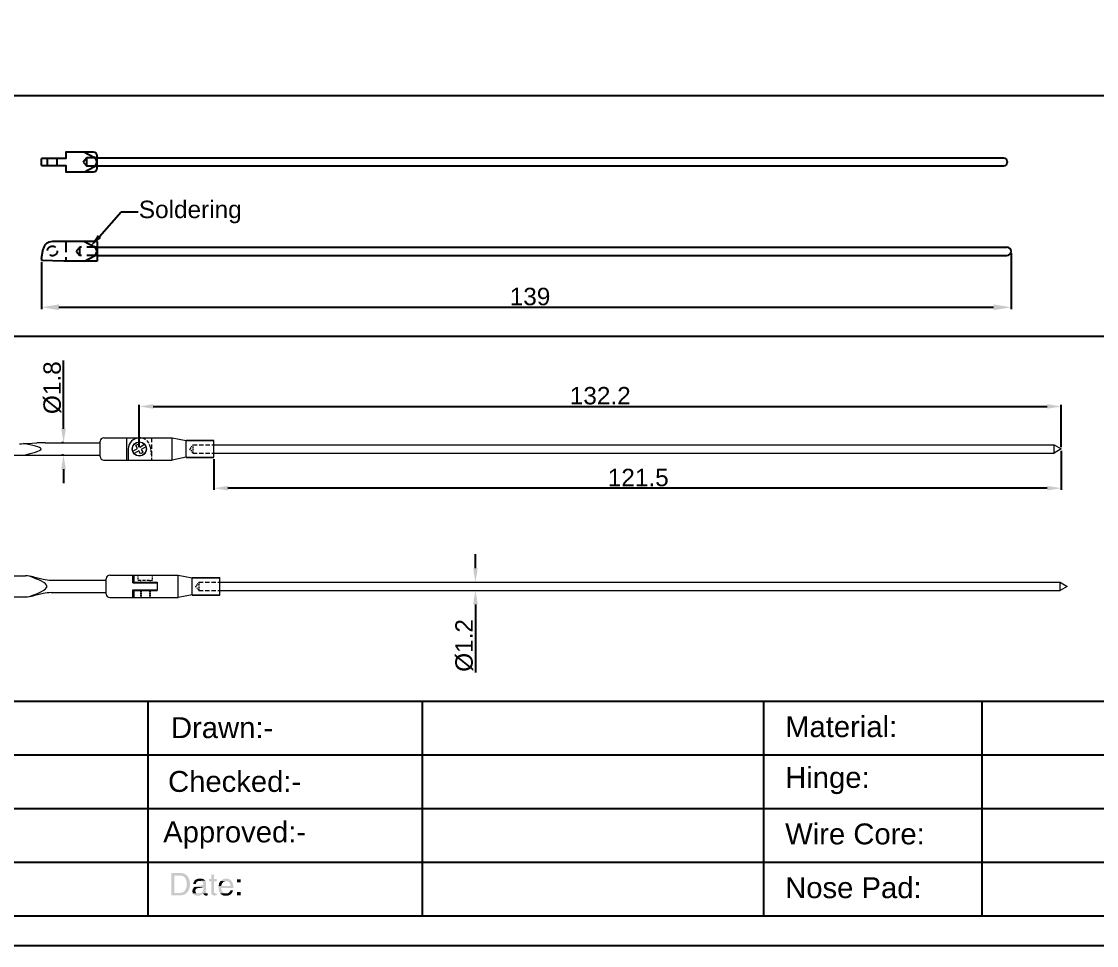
# Model space of a CAD drawing. Header units: millimetres. Extents: x 7018 to 13530, y 4187 to 5692.
# Drawn here: x 7100.1 to 7254.3, y 4951.9 to 5084.5 of the extents above; entities that cross this region are included whole.
import ezdxf
from ezdxf import colors
from ezdxf.entities.mleader import LeaderData, LeaderLine
from ezdxf.math import Vec2, Vec3

# ---------------------------------------------------------------- set-up
doc = ezdxf.new("R2010")
doc.units = ezdxf.units.MM
doc.linetypes.add('HIDDEN', pattern=[9.525, 6.35, -3.175])
doc.linetypes.add('HIDDEN2', pattern=[0.1875, 0.125, -0.0625])
doc.layers.add('Dimension', color=3, linetype='Continuous')
doc.layers.add('Hidden Line', color=1, linetype='HIDDEN2')
doc.styles.get("Standard").update_dxf_attribs({"font": 'arial.ttf'})
doc.dimstyles.new('Standard$0', dxfattribs={"dimtxt": 2.3, "dimasz": 2, "dimexe": 1, "dimexo": 1, "dimgap": 1, "dimtad": 1, "dimdec": 1, "dimzin": 0, "dimdsep": 46, "dimtxsty": 'Standard', "dimcen": 0, "dimclrd": 4, "dimclre": 4, "dimclrt": 4, "dimadec": 1, "dimazin": 0, "dimtfac": 1, "dimtdec": 1, "dimtofl": 0, "dimtmove": 0, "dimatfit": 0, "dimfxl": 1, "dimtfillclr": 256, "dimtolj": 1, "dimtzin": 0, "dimlwd": -1, "dimlwe": -1, "dimarcsym": 1})

# ---------------------------------------------------------------- blocks, each defined once
blk = doc.blocks.new('*D2048')
at = {"layer": 'Defpoints', "color": 0, "transparency": 16777216}
for p in [(7242, 5051.48), (7102.96, 5050.17), (7242, 5043.45)]:
    blk.add_point(p, dxfattribs=at)
at = {"layer": 'Dimension', "color": 3, "transparency": 16777216}
for p, q in [((7242, 5051.23), (7242, 5043.2)), ((7102.96, 5049.92), (7102.96, 5043.2)), ((7105.46, 5043.45), (7239.5, 5043.45))]:
    blk.add_line(p, q, dxfattribs=at)
for points in [[(7105.46, 5043.87), (7105.46, 5043.04), (7102.96, 5043.45)], [(7239.5, 5043.87), (7239.5, 5043.04), (7242, 5043.45)]]:
    blk.add_solid(points, dxfattribs=at)
at = {"layer": 'Dimension', "transparency": 16777216, "insert": (7173.02, 5044.98), "char_height": 2.5, "attachment_point": 5}
blk.add_mtext('\\A1;139', dxfattribs=at)
blk = doc.blocks.new('*D3070')
at = {"layer": 'Defpoints', "color": 0, "transparency": 16777216}
for p in [(7249.19, 5029.22), (7116.99, 5023.12), (7249.19, 5023.12)]:
    blk.add_point(p, dxfattribs=at)
at = {"layer": 'Dimension', "color": 3, "transparency": 16777216}
for p, q in [((7116.99, 5023.37), (7116.99, 5029.47)), ((7118.99, 5029.22), (7247.19, 5029.22)), ((7249.19, 5023.37), (7249.19, 5029.47))]:
    blk.add_line(p, q, dxfattribs=at)
for points in [[(7118.99, 5029.55), (7118.99, 5028.89), (7116.99, 5029.22)], [(7247.19, 5029.55), (7247.19, 5028.89), (7249.19, 5029.22)]]:
    blk.add_solid(points, dxfattribs=at)
at = {"layer": 'Dimension', "transparency": 16777216, "insert": (7183.09, 5030.75), "char_height": 2.5, "attachment_point": 5}
blk.add_mtext('\\A1;132.2', dxfattribs=at)
blk = doc.blocks.new('*D3071')
at = {"layer": 'Defpoints', "color": 0, "transparency": 16777216}
for p in [(7249.19, 5023.12), (7127.69, 5021.92), (7127.69, 5017.49)]:
    blk.add_point(p, dxfattribs=at)
at = {"layer": 'Dimension', "color": 3, "transparency": 16777216}
for p, q in [((7249.19, 5022.87), (7249.19, 5017.24)), ((7127.69, 5021.67), (7127.69, 5017.24)), ((7247.19, 5017.49), (7129.69, 5017.49))]:
    blk.add_line(p, q, dxfattribs=at)
for points in [[(7129.69, 5017.82), (7129.69, 5017.16), (7127.69, 5017.49)], [(7247.19, 5017.82), (7247.19, 5017.16), (7249.19, 5017.49)]]:
    blk.add_solid(points, dxfattribs=at)
at = {"layer": 'Dimension', "transparency": 16777216, "insert": (7188.54, 5019.01), "char_height": 2.5, "attachment_point": 5}
blk.add_mtext('\\A1;121.5', dxfattribs=at)
blk = doc.blocks.new('*D3074')
at = {"layer": 'Defpoints', "color": 0, "transparency": 16777216}
for p in [(7106.12, 5024.02), (7106.36, 5024.02), (7106.36, 5022.22)]:
    blk.add_point(p, dxfattribs=at)
at = {"layer": 'Dimension', "color": 3, "transparency": 16777216}
for p, q in [((7106.12, 5026.02), (7106.12, 5035.8)), ((7106.11, 5024.02), (7105.87, 5024.02)), ((7106.11, 5022.22), (7105.87, 5022.22)), ((7106.12, 5020.22), (7106.12, 5018.22))]:
    blk.add_line(p, q, dxfattribs=at)
for points in [[(7105.79, 5026.02), (7106.46, 5026.02), (7106.12, 5024.02)], [(7105.79, 5020.22), (7106.46, 5020.22), (7106.12, 5022.22)]]:
    blk.add_solid(points, dxfattribs=at)
at = {"layer": 'Dimension', "transparency": 16777216, "insert": (7104.53, 5031.91), "char_height": 2.5, "attachment_point": 5, "rotation": 90}
blk.add_mtext('\\A1;%%C1.8', dxfattribs=at)
blk = doc.blocks.new('*D3075')
at = {"layer": 'Defpoints', "color": 0, "transparency": 16777216}
for p in [(7165.19, 5004.01), (7165.19, 5002.81), (7165.19, 5002.81)]:
    blk.add_point(p, dxfattribs=at)
at = {"layer": 'Dimension', "color": 3, "transparency": 16777216}
for p, q in [((7165.19, 5006.01), (7165.19, 5008.01)), ((7165.19, 5000.81), (7165.19, 4991.06))]:
    blk.add_line(p, q, dxfattribs=at)
for points in [[(7164.86, 5006.01), (7165.53, 5006.01), (7165.19, 5004.01)], [(7164.86, 5000.81), (7165.53, 5000.81), (7165.19, 5002.81)]]:
    blk.add_solid(points, dxfattribs=at)
at = {"layer": 'Dimension', "transparency": 16777216, "insert": (7163.6, 4994.93), "char_height": 2.5, "attachment_point": 5, "rotation": 90}
blk.add_mtext('\\A1;%%c1.2', dxfattribs=at)

msp = doc.modelspace()

# ---------------------------------------------------------------- hatches: boundary and pattern name
at = {"transparency": 33554559}
for points in [[(7122.889, 4962.27), (7121.58, 4962.27), (7121.58, 4959.065), (7123.069, 4959.065), (7123.16, 4959.111), (7123.25, 4959.111), (7123.34, 4959.156), (7123.385, 4959.156), (7123.475, 4959.201), (7123.566, 4959.246), (7123.611, 4959.291), (7123.701, 4959.336), (7123.746, 4959.381), (7123.791, 4959.427), (7122.031, 4959.427), (7122.031, 4961.909), (7122.844, 4961.909), (7123.791, 4961.954), (7123.701, 4961.999), (7123.656, 4962.044), (7123.566, 4962.089), (7123.521, 4962.134), (7123.43, 4962.18), (7123.34, 4962.225), (7123.16, 4962.225), (7123.114, 4962.27), (7123.024, 4962.27)], [(7123.791, 4961.954), (7122.844, 4961.909), (7122.979, 4961.909), (7123.069, 4961.864), (7123.16, 4961.864), (7123.205, 4961.819), (7123.295, 4961.819), (7123.385, 4961.773), (7123.43, 4961.683), (7123.475, 4961.638), (7123.566, 4961.593), (7123.611, 4961.503), (7123.611, 4961.457), (7123.656, 4961.367), (7123.701, 4961.322), (7123.701, 4961.232), (7123.746, 4961.142), (7123.746, 4961.051), (7123.791, 4960.961), (7123.791, 4960.374), (7123.746, 4960.284), (7123.746, 4960.194), (7123.701, 4960.103), (7123.701, 4960.013), (7123.656, 4959.968), (7123.611, 4959.878), (7123.566, 4959.833), (7123.521, 4959.742), (7123.521, 4959.742), (7123.475, 4959.652), (7123.385, 4959.607), (7123.34, 4959.562), (7123.25, 4959.517), (7123.16, 4959.517), (7123.114, 4959.472), (7123.024, 4959.472), (7122.934, 4959.427), (7122.031, 4959.427), (7123.791, 4959.427), (7123.882, 4959.517), (7123.882, 4959.517), (7123.927, 4959.607), (7123.972, 4959.652), (7124.017, 4959.697), (7124.062, 4959.788), (7124.107, 4959.878), (7124.107, 4959.923), (7124.152, 4960.013), (7124.152, 4960.103), (7124.198, 4960.194), (7124.198, 4960.284), (7124.243, 4960.374), (7124.243, 4960.916), (7124.198, 4961.006), (7124.198, 4961.187), (7124.152, 4961.277), (7124.152, 4961.322), (7124.107, 4961.412), (7124.107, 4961.503), (7124.062, 4961.548), (7124.017, 4961.638), (7123.972, 4961.728), (7123.927, 4961.773), (7123.882, 4961.819), (7123.837, 4961.909)], [(7126.454, 4961.187), (7125.642, 4961.142), (7125.822, 4961.142), (7125.867, 4961.096), (7125.958, 4961.096), (7126.003, 4961.051), (7126.093, 4961.006), (7126.138, 4960.916), (7126.138, 4960.826), (7126.183, 4960.735), (7126.183, 4960.735), (7126.138, 4960.645), (7126.138, 4960.6), (7126.093, 4960.555), (7126.003, 4960.51), (7125.958, 4960.51), (7125.867, 4960.465), (7125.371, 4960.419), (7125.236, 4960.419), (7125.145, 4960.374), (7125.055, 4960.329), (7125.01, 4960.329), (7124.92, 4960.284), (7126.183, 4960.239), (7126.183, 4959.923), (7126.138, 4959.833), (7126.138, 4959.697), (7126.093, 4959.652), (7126.003, 4959.562), (7125.958, 4959.517), (7125.913, 4959.472), (7125.867, 4959.427), (7125.777, 4959.381), (7125.687, 4959.381), (7125.597, 4959.336), (7124.694, 4959.336), (7124.739, 4959.246), (7124.829, 4959.201), (7124.875, 4959.156), (7124.92, 4959.111), (7125.01, 4959.065), (7125.055, 4959.065), (7125.145, 4959.02), (7125.642, 4959.02), (7125.687, 4959.065), (7125.777, 4959.111), (7125.867, 4959.111), (7125.913, 4959.156), (7126.003, 4959.201), (7126.093, 4959.291), (7126.093, 4959.291), (7126.183, 4959.381), (7126.59, 4959.381), (7126.544, 4959.472), (7126.544, 4960.916), (7126.499, 4961.006), (7126.499, 4961.096)], [(7125.687, 4961.457), (7125.371, 4961.457), (7125.281, 4961.412), (7125.19, 4961.367), (7125.145, 4961.367), (7125.055, 4961.322), (7125.01, 4961.277), (7124.965, 4961.232), (7124.92, 4961.187), (7124.875, 4961.142), (7124.829, 4961.051), (7124.784, 4960.961), (7124.739, 4960.871), (7124.739, 4960.69), (7125.1, 4960.69), (7125.1, 4960.826), (7125.145, 4960.916), (7125.19, 4960.961), (7125.236, 4961.051), (7125.281, 4961.051), (7125.371, 4961.096), (7125.461, 4961.142), (7125.642, 4961.142), (7126.454, 4961.187), (7126.409, 4961.232), (7126.319, 4961.277), (7126.274, 4961.322), (7126.229, 4961.367), (7126.138, 4961.412), (7126.048, 4961.412), (7126.003, 4961.457), (7125.777, 4961.457)], [(7127.718, 4962.044), (7127.312, 4962.044), (7127.312, 4961.412), (7126.996, 4961.412), (7126.996, 4961.096), (7127.312, 4961.096), (7127.312, 4959.381), (7127.357, 4959.291), (7127.402, 4959.201), (7127.402, 4959.156), (7127.447, 4959.111), (7127.492, 4959.111), (7127.582, 4959.065), (7127.673, 4959.065), (7127.763, 4959.02), (7127.808, 4959.02), (7127.853, 4959.065), (7128.079, 4959.065), (7128.079, 4959.381), (7127.853, 4959.381), (7127.763, 4959.427), (7127.718, 4959.472), (7127.718, 4961.096), (7128.079, 4961.096), (7128.079, 4961.412), (7127.718, 4961.412)], [(7129.433, 4961.457), (7129.207, 4961.457), (7129.117, 4961.412), (7129.072, 4961.412), (7128.982, 4961.367), (7128.891, 4961.322), (7128.846, 4961.277), (7128.756, 4961.232), (7128.711, 4961.187), (7128.666, 4961.142), (7129.433, 4961.096), (7129.613, 4961.096), (7129.704, 4961.051), (7129.794, 4961.006), (7129.839, 4960.961), (7129.884, 4960.916), (7129.884, 4960.916), (7129.929, 4960.826), (7129.974, 4960.78), (7130.02, 4960.69), (7130.02, 4960.6), (7130.065, 4960.51), (7130.065, 4960.419), (7128.756, 4960.419), (7128.35, 4960.374), (7128.35, 4959.923), (7128.395, 4959.833), (7128.395, 4959.742), (7128.44, 4959.652), (7128.44, 4959.607), (7128.485, 4959.517), (7128.53, 4959.427), (7128.575, 4959.381), (7128.621, 4959.336), (7129.433, 4959.336), (7129.343, 4959.336), (7129.252, 4959.381), (7129.162, 4959.381), (7129.117, 4959.427), (7129.027, 4959.472), (7128.982, 4959.517), (7128.936, 4959.562), (7128.891, 4959.607), (7128.846, 4959.652), (7128.846, 4959.742), (7128.801, 4959.788), (7128.801, 4959.878), (7128.756, 4960.013), (7128.756, 4960.103), (7130.471, 4960.103), (7130.471, 4960.419), (7130.426, 4960.51), (7130.426, 4960.69), (7130.381, 4960.78), (7130.336, 4960.871), (7130.336, 4960.916), (7130.29, 4961.006), (7130.245, 4961.051), (7130.2, 4961.142), (7130.155, 4961.187), (7130.065, 4961.232), (7130.02, 4961.277), (7129.929, 4961.322), (7129.884, 4961.367), (7129.794, 4961.412), (7129.704, 4961.457), (7129.523, 4961.457)], [(7128.666, 4961.142), (7128.621, 4961.096), (7128.575, 4961.006), (7128.53, 4960.961), (7128.485, 4960.871), (7128.44, 4960.826), (7128.44, 4960.735), (7128.395, 4960.645), (7128.395, 4960.555), (7128.35, 4960.465), (7128.35, 4960.374), (7128.756, 4960.419), (7128.756, 4960.51), (7128.801, 4960.6), (7128.801, 4960.69), (7128.846, 4960.735), (7128.891, 4960.826), (7128.936, 4960.871), (7128.982, 4960.916), (7129.027, 4961.006), (7129.117, 4961.051), (7129.162, 4961.051), (7129.252, 4961.096), (7129.433, 4961.096)], [(7131.509, 4960.916), (7131.509, 4961.367), (7131.013, 4961.367), (7131.013, 4960.916)], [(7124.92, 4960.284), (7124.875, 4960.239), (7124.784, 4960.194), (7124.784, 4960.149), (7124.739, 4960.103), (7124.694, 4960.013), (7124.649, 4959.968), (7124.649, 4959.878), (7124.604, 4959.788), (7124.604, 4959.562), (7124.649, 4959.472), (7124.649, 4959.381), (7124.694, 4959.336), (7125.416, 4959.336), (7125.281, 4959.336), (7125.19, 4959.381), (7125.145, 4959.427), (7125.1, 4959.472), (7125.055, 4959.562), (7125.01, 4959.652), (7125.01, 4959.788), (7125.055, 4959.878), (7125.1, 4959.923), (7125.145, 4960.013), (7125.19, 4960.013), (7125.281, 4960.058), (7125.371, 4960.103), (7125.552, 4960.103), (7125.913, 4960.194), (7126.093, 4960.194), (7126.183, 4960.239)], [(7126.59, 4959.381), (7126.183, 4959.381), (7126.183, 4959.291), (7126.68, 4959.336), (7126.68, 4959.336)], [(7130.426, 4959.788), (7130.02, 4959.788), (7130.02, 4959.652), (7129.974, 4959.607), (7129.884, 4959.517), (7129.839, 4959.472), (7129.794, 4959.427), (7129.704, 4959.381), (7129.613, 4959.381), (7129.523, 4959.336), (7128.621, 4959.336), (7128.666, 4959.246), (7128.756, 4959.201), (7128.801, 4959.156), (7128.891, 4959.111), (7128.982, 4959.065), (7129.027, 4959.065), (7129.117, 4959.02), (7129.704, 4959.02), (7129.794, 4959.065), (7129.884, 4959.111), (7129.929, 4959.111), (7130.02, 4959.156), (7130.065, 4959.201), (7130.155, 4959.246), (7130.2, 4959.336), (7130.245, 4959.381), (7130.29, 4959.472), (7130.336, 4959.517), (7130.381, 4959.607), (7130.381, 4959.697)], [(7131.509, 4959.065), (7131.509, 4959.562), (7131.013, 4959.562), (7131.013, 4959.065)], [(7126.815, 4959.336), (7126.68, 4959.336), (7126.183, 4959.291), (7126.229, 4959.201), (7126.274, 4959.156), (7126.274, 4959.156), (7126.319, 4959.111), (7126.409, 4959.065), (7126.499, 4959.02), (7126.68, 4959.02), (7126.725, 4959.065), (7126.815, 4959.065)]]:
    msp.add_hatch(color=256, dxfattribs=at).paths.add_polyline_path(points)

# ---------------------------------------------------------------- linework, layer by layer
for p, q in [((7037.526, 5073.816), (7433.963, 5073.816)), ((7102.957, 5063.796), (7102.957, 5064.796)), ((7109.134, 5065.696), (7110.46, 5065.006)), ((7109.134, 5062.896), (7110.46, 5063.587)), ((7110.94, 5052.879), (7104.529, 5052.879)), ((7109.134, 5052.879), (7110.46, 5052.188)), ((7110.94, 5052.879), (7110.94, 5050.079)), ((7110.94, 5052.079), (7241.401, 5052.079)), ((7102.966, 5050.445), (7102.957, 5050.168)), ((7102.966, 5050.445), (7103.224, 5051.85)), ((7109.134, 5050.079), (7110.46, 5050.769)), ((7110.94, 5050.879), (7241.401, 5050.879)), ((7106.176, 5050.079), (7102.957, 5050.168)), ((7110.94, 5050.079), (7106.176, 5050.079)), ((7037.526, 5039.328), (7433.963, 5039.328)), ((7024.708, 4956.132), (7433.963, 4956.132))]:
    msp.add_line(p, q)
at = {"lineweight": 20}
for p, q in [((7111.394, 5022.022), (7111.394, 5024.222)), ((7111.894, 5024.722), (7121.694, 5024.722)), ((7115.194, 5021.522), (7115.194, 5024.722)), ((7115.194, 5021.522), (7115.194, 5024.722)), ((7121.694, 5021.522), (7121.694, 5024.722)), ((7121.694, 5024.722), (7123.694, 5024.322)), ((7123.694, 5024.372), (7127.694, 5024.372)), ((7123.694, 5024.322), (7127.694, 5024.322)), ((7123.694, 5021.922), (7123.694, 5024.322)), ((7127.694, 5021.922), (7127.694, 5024.322)), ((7100.991, 5023.908), (7102.301, 5023.986)), ((7103.496, 5024.022), (7111.394, 5024.022)), ((7115.394, 5023.122), (7115.394, 5021.522)), ((7127.694, 5023.722), (7248.194, 5023.722)), ((7248.194, 5022.522), (7248.194, 5023.722)), ((7248.194, 5023.722), (7249.194, 5023.122)), ((7249.194, 5023.122), (7248.194, 5022.522)), ((7090.894, 5022.222), (7111.394, 5022.222)), ((7111.894, 5021.522), (7121.694, 5021.522)), ((7123.694, 5021.922), (7121.694, 5021.522)), ((7123.694, 5021.922), (7127.694, 5021.922)), ((7123.694, 5021.872), (7127.694, 5021.872)), ((7127.694, 5022.522), (7248.194, 5022.522)), ((7091.755, 5004.907), (7100.664, 5004.907)), ((7101.831, 5004.769), (7103.18, 5004.445)), ((7104.347, 5004.307), (7112.255, 5004.307)), ((7112.255, 5002.307), (7112.255, 5004.507)), ((7112.755, 5005.007), (7122.555, 5005.007)), ((7116.055, 5003.907), (7116.055, 5005.007)), ((7116.255, 5004.007), (7116.255, 5005.007)), ((7122.555, 5001.807), (7122.555, 5005.007)), ((7122.555, 5005.007), (7124.555, 5004.607)), ((7124.555, 5004.657), (7128.555, 5004.657)), ((7124.555, 5002.157), (7124.555, 5004.657)), ((7124.555, 5004.607), (7128.555, 5004.607)), ((7128.555, 5002.157), (7128.555, 5004.657)), ((7116.055, 5003.907), (7119.555, 5003.907)), ((7116.055, 5001.807), (7116.055, 5002.907)), ((7116.055, 5002.907), (7119.555, 5002.907)), ((7116.255, 5004.007), (7119.555, 5004.007)), ((7116.255, 5001.807), (7116.255, 5002.807)), ((7116.255, 5002.807), (7119.555, 5002.807)), ((7119.555, 5004.007), (7119.555, 5002.807)), ((7128.555, 5004.007), (7249.055, 5004.007)), ((7128.555, 5002.807), (7249.055, 5002.807)), ((7249.055, 5002.807), (7249.055, 5004.007)), ((7249.055, 5004.007), (7250.055, 5003.407)), ((7250.055, 5003.407), (7249.055, 5002.807)), ((7091.755, 5001.907), (7100.664, 5001.907)), ((7103.18, 5002.369), (7101.831, 5002.045)), ((7104.347, 5002.507), (7112.255, 5002.507)), ((7112.755, 5001.807), (7122.555, 5001.807)), ((7124.555, 5002.207), (7122.555, 5001.807)), ((7124.555, 5002.207), (7128.555, 5002.207)), ((7124.555, 5002.157), (7128.555, 5002.157))]:
    msp.add_line(p, q, dxfattribs=at)
at = {"color": 4, "linetype": 'HIDDEN', "lineweight": 20, "ltscale": 0.100787}
msp.add_line((7118.741, 5024.722), (7118.741, 5021.522), dxfattribs=at)
at = {"color": 4, "linetype": 'HIDDEN', "lineweight": 20, "ltscale": 0.041093}
msp.add_line((7118.582, 5023.317), (7118.741, 5022.022), dxfattribs=at)
at = {"color": 4, "linetype": 'HIDDEN', "lineweight": 20, "ltscale": 0.024599}
for p, q in [((7124.694, 5023.722), (7124.194, 5023.122)), ((7124.194, 5023.122), (7124.694, 5022.522)), ((7125.555, 5004.007), (7125.055, 5003.407)), ((7125.055, 5003.407), (7125.555, 5002.807))]:
    msp.add_line(p, q, dxfattribs=at)
at = {"color": 4, "linetype": 'HIDDEN', "lineweight": 20, "ltscale": 0.037795}
for p, q in [((7124.694, 5022.522), (7124.694, 5023.722)), ((7125.555, 5002.807), (7125.555, 5004.007))]:
    msp.add_line(p, q, dxfattribs=at)
at = {"color": 4, "linetype": 'HIDDEN', "lineweight": 20, "ltscale": 0.094488}
for p, q in [((7124.694, 5023.722), (7127.694, 5023.722)), ((7124.694, 5022.522), (7127.694, 5022.522)), ((7125.555, 5004.007), (7128.555, 5004.007)), ((7125.555, 5002.807), (7128.555, 5002.807))]:
    msp.add_line(p, q, dxfattribs=at)
at = {"color": 4, "linetype": 'HIDDEN', "lineweight": 20, "ltscale": 0.015748}
for p, q in [((7116.83, 5004.307), (7116.83, 5005.007)), ((7118.88, 5004.307), (7118.88, 5005.007))]:
    msp.add_line(p, q, dxfattribs=at)
at = {"color": 4, "linetype": 'HIDDEN', "lineweight": 20, "ltscale": 0.064567}
msp.add_line((7116.83, 5004.307), (7118.88, 5004.307), dxfattribs=at)
at = {"color": 4, "linetype": 'HIDDEN', "lineweight": 20, "ltscale": 0.012598}
for p, q in [((7117.155, 5004.307), (7117.155, 5004.007)), ((7118.555, 5004.307), (7118.555, 5004.007))]:
    msp.add_line(p, q, dxfattribs=at)
at = {"color": 4, "linetype": 'HIDDEN', "lineweight": 20, "ltscale": 0.028346}
for p, q in [((7117.155, 5002.807), (7117.155, 5001.807)), ((7117.255, 5002.807), (7117.255, 5001.807)), ((7118.455, 5002.807), (7118.455, 5001.807)), ((7118.555, 5002.807), (7118.555, 5001.807))]:
    msp.add_line(p, q, dxfattribs=at)
msp.add_lwpolyline([(7438.001, 4951.873), (7438.001, 5248.873), (7018.001, 5248.873), (7018.001, 4951.873)], close=True)
for points in [[(7102.957, 5063.796), (7106.445, 5063.796), (7106.445, 5062.896), (7110.44, 5062.896, 0.4142136), (7110.94, 5063.396), (7110.94, 5065.196, 0.4142136), (7110.44, 5065.696), (7106.445, 5065.696), (7106.445, 5064.796), (7102.957, 5064.796)], [(7110.94, 5064.896), (7240.899, 5064.896, -0.9216295), (7240.899, 5063.696), (7110.94, 5063.696)]]:
    msp.add_lwpolyline(points, format="xyb")
at = {"color": 7, "linetype": 'Continuous', "lineweight": 20, "ltscale": 0.036}
for points in [[(7116.048, 5022.797), (7116.72, 5023.193), (7116.481, 5023.598, -0.145898), (7116.825, 5023.802), (7117.065, 5023.396), (7117.736, 5023.792)], [(7117.939, 5023.448), (7117.268, 5023.051), (7117.507, 5022.646, -0.145898), (7117.162, 5022.443), (7116.923, 5022.848), (7116.251, 5022.452)]]:
    msp.add_lwpolyline(points, format="xyb", dxfattribs=at)
for points in [[(7037.526, 4986.912), (7433.963, 4986.912)], [(7118.195, 4986.912), (7118.195, 4956.132)], [(7157.55, 4986.912), (7157.55, 4956.132)], [(7206.519, 4986.912), (7206.519, 4956.132)], [(7237.795, 4986.912), (7237.795, 4956.132)], [(7037.526, 4979.24), (7333.656, 4979.24)], [(7037.526, 4971.522), (7386.596, 4971.522)], [(7037.526, 4963.849), (7333.656, 4963.849)]]:
    msp.add_lwpolyline(points)
at = {"lineweight": 20}
for radius in [1.025, 1]:
    msp.add_circle((7116.994, 5023.122), radius, dxfattribs=at)
for centre, radius, start, end in [((7110.09, 5064.296), 0.8, 297.52097, 62.47903), ((7104.529, 5051.537), 1.342, 90, 166.50496), ((7110.09, 5051.479), 0.8, 297.52097, 62.47903), ((7241.401, 5051.479), 0.6, 270, 90)]:
    msp.add_arc(centre, radius, start, end)
for centre, radius, start, end in [((7111.894, 5024.222), 0.5, 90, 180), ((7116.994, 5023.122), 1.6, 90, 180), ((7099.795, 5043.872), 20, 270, 273.42802), ((7103.496, 5004.022), 20, 90, 93.42802), ((7111.894, 5022.022), 0.5, 180, 270), ((7100.664, 4999.907), 5, 76.50427, 90), ((7104.347, 5009.307), 5, 256.50427, 270), ((7112.755, 5004.507), 0.5, 90, 180), ((7100.664, 5006.907), 5, 270, 283.49573), ((7104.347, 4997.507), 5, 90, 103.49573), ((7112.755, 5002.307), 0.5, 180, 270)]:
    msp.add_arc(centre, radius, start, end, dxfattribs=at)
at = {"color": 4, "linetype": 'HIDDEN', "lineweight": 20, "ltscale": 0.073001}
msp.add_arc((7116.994, 5023.122), 1.6, 7, 90, dxfattribs=at)
at = {"lineweight": 20}
for points in [[(7100.394, 5022.222), (7102.898, 5023.122), (7100.394, 5023.881)], [(7101.251, 5001.942), (7103.755, 5003.407), (7101.251, 5004.873)]]:
    msp.add_spline(points, degree=3, dxfattribs=at)
at = {"layer": 'Hidden Line', "ltscale": 12}
for p, q in [((7103.829, 5063.796), (7103.829, 5064.796)), ((7105.229, 5063.796), (7105.229, 5064.796)), ((7109.44, 5064.896), (7108.94, 5064.271)), ((7108.94, 5064.271), (7109.44, 5063.696)), ((7109.44, 5063.696), (7109.44, 5064.896)), ((7110.94, 5064.896), (7109.44, 5064.896)), ((7110.94, 5063.696), (7109.44, 5063.696)), ((7106.445, 5052.879), (7106.445, 5050.079)), ((7108.44, 5052.079), (7107.94, 5051.479)), ((7108.44, 5050.879), (7108.44, 5052.079)), ((7110.94, 5052.079), (7108.44, 5052.079)), ((7107.94, 5051.479), (7108.44, 5050.879)), ((7110.94, 5050.879), (7108.44, 5050.879))]:
    msp.add_line(p, q, dxfattribs=at)
msp.add_circle((7104.529, 5051.537), 0.7, dxfattribs=at)

# ---------------------------------------------------------------- texts
at = {"width": 34.34827, "attachment_point": 5}
for s, insert, char_height in [('Drawn:-', (7128.863, 4983.111), 2.9997), ('\\pxql;Material:', (7226.783, 4983.255), 2.99966), ('Checked:-', (7130.66, 4975.393), 2.9997), ('\\pxql;Hinge:', (7226.783, 4975.537), 2.99966), ('Approved:-', (7130.66, 4967.721), 2.9997), ('\\pxql; Wire Core:', (7225.616, 4967.864), 2.99966), ('\\pxql;Nose Pad:', (7226.783, 4960.147), 2.99966)]:
    msp.add_mtext(s, dxfattribs=dict(at, insert=insert, char_height=char_height))

# ---------------------------------------------------------------- dimensions: what is measured, and where the dimension line sits
at = {"layer": 'Dimension'}
for base, p1, p2, override, picture, middle in [((7242.002, 5043.452), (7102.957, 5050.168), (7242.002, 5051.479), {"dimtxt": 2.5, "dimasz": 2.5, "dimexe": 0.25, "dimexo": 0.25, "dimgap": 0.25, "dimdec": 0, "dimclrd": 3, "dimclre": 3, "dimclrt": 256, "dimadec": 2, "dimtdec": 2, "dimatfit": 3}, '*D2048', (7173.016, 5043.452)), ((7127.694, 5017.488), (7249.194, 5023.122), (7127.694, 5021.922), {"dimtxt": 2.5, "dimexe": 0.25, "dimexo": 0.25, "dimgap": 0.25, "dimclrd": 3, "dimclre": 3, "dimclrt": 256, "dimadec": 2, "dimtdec": 2, "dimatfit": 3}, '*D3071', (7188.542, 5017.488))]:
    dim = msp.add_linear_dim(base=base, p1=p1, p2=p2, dimstyle='Standard$0', override=override, dxfattribs=at)
    dim.commit()
    dim.dimension.update_dxf_attribs({"geometry": picture, "text_midpoint": middle, "dimtype": 160})
dim = msp.add_linear_dim(base=(7106.124, 5024.022), p1=(7106.357, 5022.222), p2=(7106.357, 5024.022), angle=90, text='%%C<>', dimstyle='Standard$0', override={"dimtxt": 2.5, "dimexe": 0.25, "dimexo": 0.25, "dimgap": 0.25, "dimclrd": 3, "dimclre": 3, "dimclrt": 256, "dimadec": 2, "dimtdec": 2, "dimatfit": 3}, dxfattribs=at)
dim.commit()
dim.dimension.update_dxf_attribs({"geometry": '*D3074', "text_midpoint": (7104.527, 5031.91)})
dim = msp.add_linear_dim(base=(7249.194, 5029.219), p1=(7116.994, 5023.122), p2=(7249.194, 5023.122), dimstyle='Standard$0', override={"dimtxt": 2.5, "dimexe": 0.25, "dimexo": 0.25, "dimgap": 0.25, "dimclrd": 3, "dimclre": 3, "dimclrt": 256, "dimadec": 2, "dimtdec": 2, "dimatfit": 3}, dxfattribs=at)
dim.commit()
dim.dimension.update_dxf_attribs({"geometry": '*D3070', "text_midpoint": (7183.094, 5030.747)})
dim = msp.add_linear_dim(base=(7165.195, 5002.807), p1=(7165.195, 5004.007), p2=(7165.195, 5002.807), angle=90, dimstyle='Standard$0', override={"dimtxt": 2.5, "dimexe": 0.25, "dimexo": 0.25, "dimgap": 0.25, "dimpost": '%%c<>', "dimclrd": 3, "dimclre": 3, "dimclrt": 256, "dimadec": 2, "dimtdec": 2, "dimatfit": 3}, dxfattribs=at)
dim.commit()
dim.dimension.update_dxf_attribs({"geometry": '*D3075', "text_midpoint": (7163.599, 4994.934)})

# ---------------------------------------------------------------- leaders
ml = msp.add_multileader_mtext('Standard', dxfattribs=at)
ml.set_content('Soldering ', color=256)
ml.set_leader_properties()
ml.build(insert=Vec2(0, 0))
ml.multileader.update_dxf_attribs({"dogleg_length": 0.36, "arrow_head_size": 2})
ctx = ml.context
ctx.base_point, ctx.char_height, ctx.arrow_head_size, ctx.landing_gap_size, ctx.plane_origin = Vec3(7116.829, 5057.127), 2.5, 2, 0.09, Vec3(7110.94, 5052.129)
notes = []
notes.append((ctx, [(0, (1, 1, 0), (7114.404, 5057.127), (1, 0), 2.425, [(0, [(7109.94, 5052.129)], 0, [])])]))
ctx.mtext.insert, ctx.mtext.flow_direction = Vec3(7116.919, 5058.744), 5
for ctx, leaders in notes:
    for number, flags, end, landing, length, lines in leaders:
        leader = LeaderData()
        leader.index, (leader.has_last_leader_line, leader.has_dogleg_vector, leader.attachment_direction) = number, flags
        leader.last_leader_point, leader.dogleg_vector, leader.dogleg_length = Vec3(end), Vec3(landing), length
        for number, points, colour, breaks in lines:
            line = LeaderLine()
            line.index, line.vertices, line.color, line.breaks = number, Vec3.list(points), colors.encode_raw_color(colour), breaks
            leader.lines.append(line)
        ctx.leaders.append(leader)

doc.saveas('drawing.dxf')
